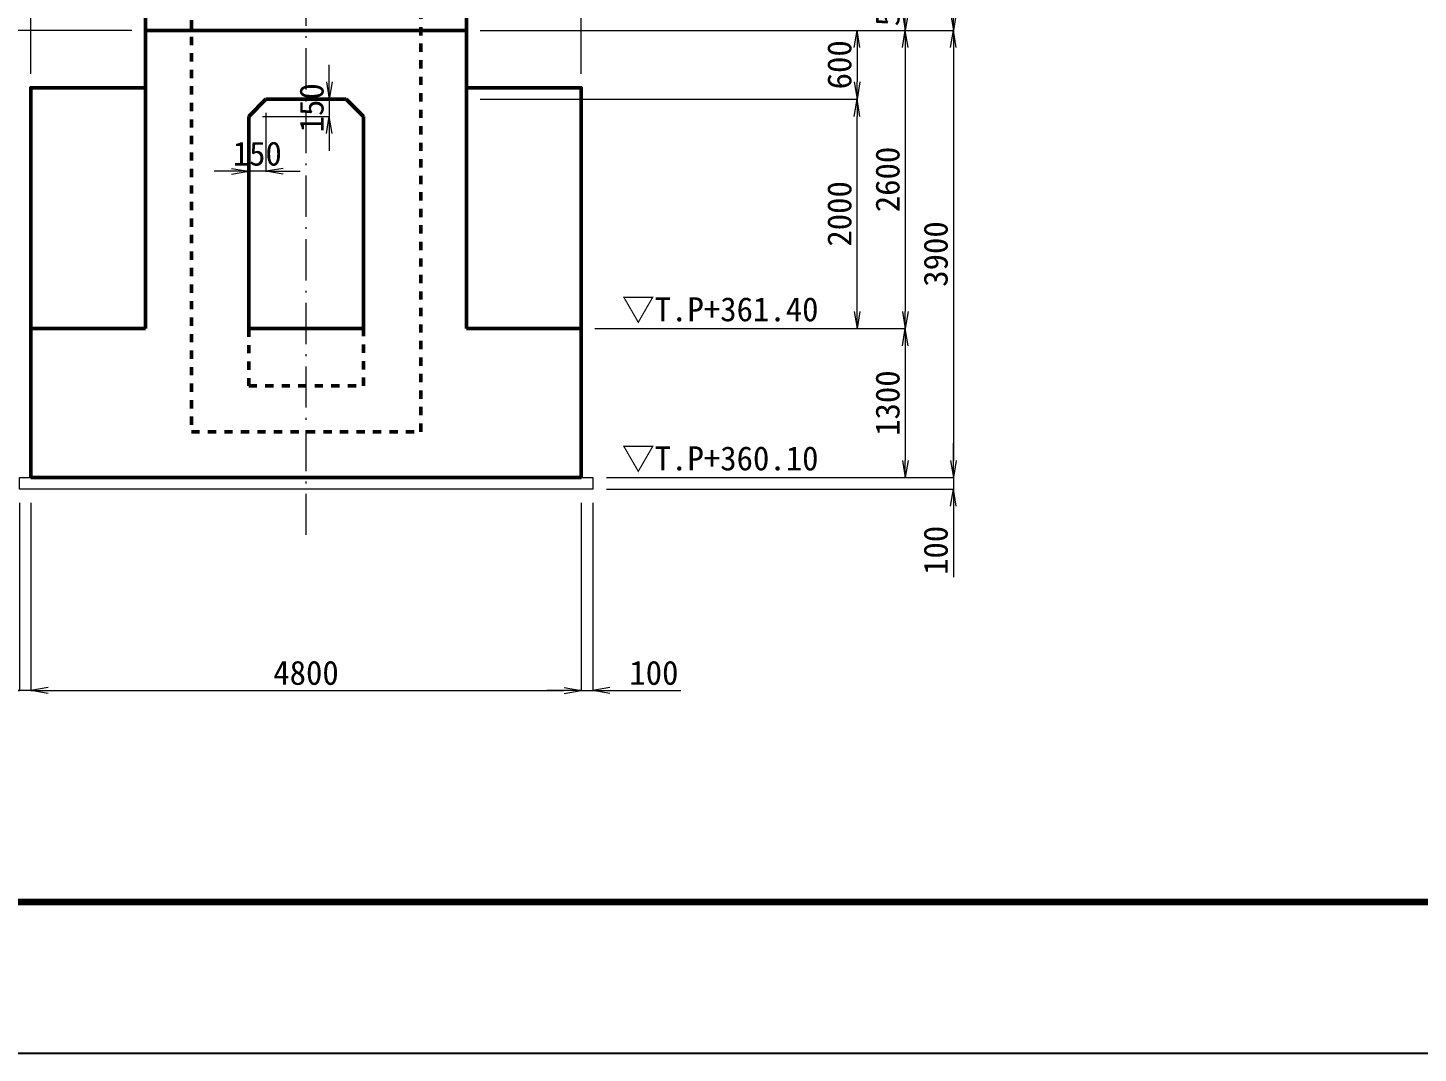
# Model space of a CAD drawing. Header units: millimetres. Extents: x 156724 to 219930, y -98905 to 17820.
# Drawn here: x 178212 to 190338, y -58362 to -49422 of the extents above; entities that cross this region are included whole.
import ezdxf
from ezdxf.enums import TextEntityAlignment as Align

# ---------------------------------------------------------------- set-up
doc = ezdxf.new("R2010")
doc.units = ezdxf.units.MM
doc.header["$LTSCALE"] = 60
doc.header["$PDSIZE"] = 300
doc.linetypes.add('SXF_一点短鎖線', pattern=[9.25, 6, -1.5, 0.25, -1.5])
doc.linetypes.add('SXF_跳び破線', pattern=[12, 6, -6])
doc.layers.get('Defpoints').update_dxf_attribs({"color": 151})
for name, color, linetype, lineweight in [('D-BMK', 2, 'SXF_一点短鎖線', 13), ('D-STR', 1, 'Continuous', 50), ('D-STR-DIM', 7, 'Continuous', 13), ('D-STR-STR7', 1, 'Continuous', 13), ('D-STR-TXT', 7, 'Continuous', 13), ('D-TTL', 2, 'Continuous', 140)]:
    doc.layers.add(name, color=color, linetype=linetype, lineweight=lineweight)
doc.styles.add('MS ゴシック', font='MS Gothic.ttf')
doc.dimstyles.new('DIM-60-F', dxfattribs={"dimscale": 60, "dimtxt": 3.5, "dimasz": 2.5, "dimexe": 0, "dimexo": 2, "dimgap": 0.8, "dimtad": 1, "dimdec": 0, "dimzin": 0, "dimdsep": 46, "dimtxsty": 'MS ゴシック', "dimblk": 'OPEN', "dimcen": 0.1, "dimaunit": 1, "dimadec": 4, "dimazin": 0, "dimtfac": 1, "dimtdec": 0, "dimtmove": 2, "dimatfit": 3, "dimldrblk": 'OPEN', "dimfxl": 1, "dimtolj": 1, "dimtzin": 0, "dimlwd": -1, "dimlwe": -1, "dimarcsym": 2})

# ---------------------------------------------------------------- blocks, each defined once
blk = doc.blocks.new('_Open')
at = {"color": 0, "linetype": 'ByBlock', "lineweight": -2}
for p, q in [((-1, 0.167), (0, 0)), ((-1, -0.167), (0, 0)), ((0, 0), (-1, 0))]:
    blk.add_line(p, q, dxfattribs=at)
blk = doc.blocks.new('*D130')
at = {"layer": 'D-STR-DIM', "color": 0, "transparency": 16777216}
for p, q in [((180841, -49894), (180841, -49744)), ((180408, -50044), (180841, -50044)), ((180841, -50044), (180841, -50194)), ((180258, -50194), (180841, -50194)), ((180841, -50344), (180841, -50494))]:
    blk.add_line(p, q, dxfattribs=at)
at = {"layer": 'Defpoints', "color": 0, "transparency": 16777216}
for p in [(180288, -50044), (180138, -50194), (180841, -50194)]:
    blk.add_point(p, dxfattribs=at)
at = {"layer": 'D-STR-DIM', "color": 0, "transparency": 16777216, "xscale": 150, "yscale": 150, "zscale": 150}
for p, rotation in [((180841, -50044), 270), ((180841, -50194), 90)]:
    blk.add_blockref('_Open', p, dxfattribs=dict(at, rotation=rotation))
at = {"layer": 'D-STR-DIM', "color": 0, "transparency": 16777216, "insert": (180688, -50119), "char_height": 210, "attachment_point": 5, "rotation": 90, "style": 'MS ゴシック'}
blk.add_mtext('\\A1;150', dxfattribs=at)
blk = doc.blocks.new('*D131')
at = {"layer": 'D-STR-DIM', "color": 0, "transparency": 16777216}
for p, q in [((180288, -50164), (180288, -50673)), ((180138, -50414), (180138, -50673)), ((179988, -50673), (179838, -50673)), ((180288, -50673), (180138, -50673)), ((180438, -50673), (180588, -50673))]:
    blk.add_line(p, q, dxfattribs=at)
at = {"layer": 'Defpoints', "color": 0, "transparency": 16777216}
for p in [(180288, -50044), (180138, -50294), (180138, -50673)]:
    blk.add_point(p, dxfattribs=at)
at = {"layer": 'D-STR-DIM', "color": 0, "transparency": 16777216, "xscale": 150, "yscale": 150, "zscale": 150}
blk.add_blockref('_Open', (180138, -50673), dxfattribs=at)
at = {"layer": 'D-STR-DIM', "color": 0, "transparency": 16777216, "xscale": 150, "yscale": 150, "zscale": 150, "rotation": 180}
blk.add_blockref('_Open', (180288, -50673), dxfattribs=at)
at = {"layer": 'D-STR-DIM', "color": 0, "transparency": 16777216, "insert": (180213, -50520), "char_height": 210, "attachment_point": 5, "style": 'MS ゴシック'}
blk.add_mtext('\\A1;150', dxfattribs=at)
blk = doc.blocks.new('*D132')
at = {"layer": 'D-STR-DIM', "color": 0, "transparency": 16777216}
for p, q in [((178238, -49824), (178238, -47523)), ((178388, -47523), (179088, -47523)), ((179238, -48824), (179238, -47523))]:
    blk.add_line(p, q, dxfattribs=at)
at = {"layer": 'Defpoints', "color": 0, "transparency": 16777216}
for p in [(179238, -47523), (179238, -48944), (178238, -49944)]:
    blk.add_point(p, dxfattribs=at)
at = {"layer": 'D-STR-DIM', "color": 0, "transparency": 16777216, "xscale": 150, "yscale": 150, "zscale": 150, "rotation": 180}
blk.add_blockref('_Open', (178238, -47523), dxfattribs=at)
at = {"layer": 'D-STR-DIM', "color": 0, "transparency": 16777216, "xscale": 150, "yscale": 150, "zscale": 150}
blk.add_blockref('_Open', (179238, -47523), dxfattribs=at)
at = {"layer": 'D-STR-DIM', "color": 0, "transparency": 16777216, "insert": (178738, -47370), "char_height": 210, "attachment_point": 5, "style": 'MS ゴシック'}
blk.add_mtext('\\A1;1000', dxfattribs=at)
blk = doc.blocks.new('*D136')
at = {"layer": 'D-STR-DIM', "color": 0, "transparency": 16777216}
for p, q in [((182038, -48824), (182038, -47523)), ((182188, -47523), (182888, -47523)), ((183038, -49824), (183038, -47523))]:
    blk.add_line(p, q, dxfattribs=at)
at = {"layer": 'Defpoints', "color": 0, "transparency": 16777216}
for p in [(183038, -47523), (182038, -48944), (183038, -49944)]:
    blk.add_point(p, dxfattribs=at)
at = {"layer": 'D-STR-DIM', "color": 0, "transparency": 16777216, "xscale": 150, "yscale": 150, "zscale": 150, "rotation": 180}
blk.add_blockref('_Open', (182038, -47523), dxfattribs=at)
at = {"layer": 'D-STR-DIM', "color": 0, "transparency": 16777216, "xscale": 150, "yscale": 150, "zscale": 150}
blk.add_blockref('_Open', (183038, -47523), dxfattribs=at)
at = {"layer": 'D-STR-DIM', "color": 0, "transparency": 16777216, "insert": (182538, -47370), "char_height": 210, "attachment_point": 5, "style": 'MS ゴシック'}
blk.add_mtext('\\A1;1000', dxfattribs=at)
blk = doc.blocks.new('*D148')
at = {"layer": 'D-STR-DIM', "color": 0, "transparency": 16777216}
for p, q in [((178238, -53564), (178238, -55200)), ((183038, -53564), (183038, -55200)), ((178388, -55200), (182888, -55200))]:
    blk.add_line(p, q, dxfattribs=at)
at = {"layer": 'Defpoints', "color": 0, "transparency": 16777216}
for p in [(178238, -53444, -323860), (183038, -53444, -323860), (183038, -55200)]:
    blk.add_point(p, dxfattribs=at)
at = {"layer": 'D-STR-DIM', "color": 0, "transparency": 16777216, "xscale": 150, "yscale": 150, "zscale": 150, "rotation": 180}
blk.add_blockref('_Open', (178238, -55200), dxfattribs=at)
at = {"layer": 'D-STR-DIM', "color": 0, "transparency": 16777216, "xscale": 150, "yscale": 150, "zscale": 150}
blk.add_blockref('_Open', (183038, -55200), dxfattribs=at)
at = {"layer": 'D-STR-DIM', "color": 0, "transparency": 16777216, "insert": (180638, -55047), "char_height": 210, "attachment_point": 5, "style": 'MS ゴシック'}
blk.add_mtext('\\A1;4800', dxfattribs=at)
blk = doc.blocks.new('*D149')
at = {"layer": 'D-STR-DIM', "color": 0, "transparency": 16777216}
for p, q in [((183038, -53564), (183038, -55200)), ((183138, -53564), (183138, -55200)), ((182888, -55200), (182738, -55200)), ((183038, -55200), (183138, -55200)), ((183288, -55200), (183906, -55200))]:
    blk.add_line(p, q, dxfattribs=at)
at = {"layer": 'Defpoints', "color": 0, "transparency": 16777216}
for p in [(183038, -53444, -323860), (183138, -53444, -323860), (183138, -55200)]:
    blk.add_point(p, dxfattribs=at)
at = {"layer": 'D-STR-DIM', "color": 0, "transparency": 16777216, "xscale": 150, "yscale": 150, "zscale": 150}
blk.add_blockref('_Open', (183038, -55200), dxfattribs=at)
at = {"layer": 'D-STR-DIM', "color": 0, "transparency": 16777216, "xscale": 150, "yscale": 150, "zscale": 150, "rotation": 180}
blk.add_blockref('_Open', (183138, -55200), dxfattribs=at)
at = {"layer": 'D-STR-DIM', "color": 0, "transparency": 16777216, "insert": (183672, -55047), "char_height": 210, "attachment_point": 5, "style": 'MS ゴシック'}
blk.add_mtext('\\A1;100', dxfattribs=at)
blk = doc.blocks.new('*D150')
at = {"layer": 'D-STR-DIM', "color": 0, "transparency": 16777216}
for p, q in [((178138, -53564), (178138, -55200)), ((178238, -53564), (178238, -55200)), ((177988, -55200), (177370, -55200)), ((178238, -55200), (178138, -55200)), ((178388, -55200), (178538, -55200))]:
    blk.add_line(p, q, dxfattribs=at)
at = {"layer": 'Defpoints', "color": 0, "transparency": 16777216}
for p in [(178138, -53444, -323860), (178238, -53444, -323860), (178138, -55200)]:
    blk.add_point(p, dxfattribs=at)
at = {"layer": 'D-STR-DIM', "color": 0, "transparency": 16777216, "xscale": 150, "yscale": 150, "zscale": 150}
blk.add_blockref('_Open', (178138, -55200), dxfattribs=at)
at = {"layer": 'D-STR-DIM', "color": 0, "transparency": 16777216, "xscale": 150, "yscale": 150, "zscale": 150, "rotation": 180}
blk.add_blockref('_Open', (178238, -55200), dxfattribs=at)
at = {"layer": 'D-STR-DIM', "color": 0, "transparency": 16777216, "insert": (177604, -55047), "char_height": 210, "attachment_point": 5, "style": 'MS ゴシック'}
blk.add_mtext('\\A1;100', dxfattribs=at)
blk = doc.blocks.new('*D154')
at = {"layer": 'D-STR-DIM', "color": 0, "transparency": 16777216}
for p, q in [((182958, -45844), (186284, -45844)), ((186284, -45994), (186284, -49294)), ((182158, -49444), (186284, -49444))]:
    blk.add_line(p, q, dxfattribs=at)
at = {"layer": 'Defpoints', "color": 0, "transparency": 16777216}
for p in [(182838, -45844), (182038, -49444), (186284, -49444)]:
    blk.add_point(p, dxfattribs=at)
at = {"layer": 'D-STR-DIM', "color": 0, "transparency": 16777216, "xscale": 150, "yscale": 150, "zscale": 150}
for p, rotation in [((186284, -45844), 90), ((186284, -49444), 270)]:
    blk.add_blockref('_Open', p, dxfattribs=dict(at, rotation=rotation))
at = {"layer": 'D-STR-DIM', "color": 0, "transparency": 16777216, "insert": (186131, -47644), "char_height": 210, "attachment_point": 5, "rotation": 90, "style": 'MS ゴシック'}
blk.add_mtext('\\A1;3600', dxfattribs=at)
blk = doc.blocks.new('*D155')
at = {"layer": 'D-STR-DIM', "color": 0, "transparency": 16777216}
for p, q in [((182158, -49444), (186284, -49444)), ((186284, -49594), (186284, -53194)), ((183258, -53344), (186284, -53344))]:
    blk.add_line(p, q, dxfattribs=at)
at = {"layer": 'Defpoints', "color": 0, "transparency": 16777216}
for p in [(182038, -49444), (183138, -53344), (186284, -53344)]:
    blk.add_point(p, dxfattribs=at)
at = {"layer": 'D-STR-DIM', "color": 0, "transparency": 16777216, "xscale": 150, "yscale": 150, "zscale": 150}
for p, rotation in [((186284, -49444), 90), ((186284, -53344), 270)]:
    blk.add_blockref('_Open', p, dxfattribs=dict(at, rotation=rotation))
at = {"layer": 'D-STR-DIM', "color": 0, "transparency": 16777216, "insert": (186131, -51394), "char_height": 210, "attachment_point": 5, "rotation": 90, "style": 'MS ゴシック'}
blk.add_mtext('\\A1;3900', dxfattribs=at)
blk = doc.blocks.new('*D156')
at = {"layer": 'D-STR-DIM', "color": 0, "transparency": 16777216}
for p, q in [((186284, -53194), (186284, -53044)), ((183258, -53344), (186284, -53344)), ((186284, -53344), (186284, -53444)), ((183258, -53444), (186284, -53444)), ((186284, -53594), (186284, -54212))]:
    blk.add_line(p, q, dxfattribs=at)
at = {"layer": 'Defpoints', "color": 0, "transparency": 16777216}
for p in [(183138, -53344), (183138, -53444), (186284, -53444)]:
    blk.add_point(p, dxfattribs=at)
at = {"layer": 'D-STR-DIM', "color": 0, "transparency": 16777216, "xscale": 150, "yscale": 150, "zscale": 150}
for p, rotation in [((186284, -53344), 270), ((186284, -53444), 90)]:
    blk.add_blockref('_Open', p, dxfattribs=dict(at, rotation=rotation))
at = {"layer": 'D-STR-DIM', "color": 0, "transparency": 16777216, "insert": (186131, -53978), "char_height": 210, "attachment_point": 5, "rotation": 90, "style": 'MS ゴシック'}
blk.add_mtext('\\A1;100', dxfattribs=at)
blk = doc.blocks.new('*D158')
at = {"layer": 'D-STR-DIM', "color": 0, "transparency": 16777216}
for p, q in [((182158, -48944), (185864, -48944)), ((185864, -49094), (185864, -49294)), ((182158, -49444), (185864, -49444))]:
    blk.add_line(p, q, dxfattribs=at)
at = {"layer": 'Defpoints', "color": 0, "transparency": 16777216}
for p in [(182038, -48944), (182038, -49444), (185864, -49444)]:
    blk.add_point(p, dxfattribs=at)
at = {"layer": 'D-STR-DIM', "color": 0, "transparency": 16777216, "xscale": 150, "yscale": 150, "zscale": 150}
for p, rotation in [((185864, -48944), 90), ((185864, -49444), 270)]:
    blk.add_blockref('_Open', p, dxfattribs=dict(at, rotation=rotation))
at = {"layer": 'D-STR-DIM', "color": 0, "transparency": 16777216, "insert": (185711, -49194), "char_height": 210, "attachment_point": 5, "rotation": 90, "style": 'MS ゴシック'}
blk.add_mtext('\\A1;500', dxfattribs=at)
blk = doc.blocks.new('*D159')
at = {"layer": 'D-STR-DIM', "color": 0, "transparency": 16777216}
for p, q in [((182158, -49444), (185444, -49444)), ((185444, -49594), (185444, -49894)), ((182158, -50044), (185444, -50044))]:
    blk.add_line(p, q, dxfattribs=at)
at = {"layer": 'Defpoints', "color": 0, "transparency": 16777216}
for p in [(182038, -49444), (182038, -50044), (185444, -50044)]:
    blk.add_point(p, dxfattribs=at)
at = {"layer": 'D-STR-DIM', "color": 0, "transparency": 16777216, "xscale": 150, "yscale": 150, "zscale": 150}
for p, rotation in [((185444, -49444), 90), ((185444, -50044), 270)]:
    blk.add_blockref('_Open', p, dxfattribs=dict(at, rotation=rotation))
at = {"layer": 'D-STR-DIM', "color": 0, "transparency": 16777216, "insert": (185291, -49744), "char_height": 210, "attachment_point": 5, "rotation": 90, "style": 'MS ゴシック'}
blk.add_mtext('\\A1;600', dxfattribs=at)
blk = doc.blocks.new('*D160')
at = {"layer": 'D-STR-DIM', "color": 0, "transparency": 16777216}
for p, q in [((182158, -50044), (185444, -50044)), ((185444, -51894), (185444, -50194)), ((183158, -52044), (185444, -52044))]:
    blk.add_line(p, q, dxfattribs=at)
at = {"layer": 'Defpoints', "color": 0, "transparency": 16777216}
for p in [(182038, -50044), (185444, -50044), (183038, -52044)]:
    blk.add_point(p, dxfattribs=at)
at = {"layer": 'D-STR-DIM', "color": 0, "transparency": 16777216, "xscale": 150, "yscale": 150, "zscale": 150}
for p, rotation in [((185444, -50044), 90), ((185444, -52044), 270)]:
    blk.add_blockref('_Open', p, dxfattribs=dict(at, rotation=rotation))
at = {"layer": 'D-STR-DIM', "color": 0, "transparency": 16777216, "insert": (185291, -51044), "char_height": 210, "attachment_point": 5, "rotation": 90, "style": 'MS ゴシック'}
blk.add_mtext('\\A1;2000', dxfattribs=at)
blk = doc.blocks.new('*D161')
at = {"layer": 'D-STR-DIM', "color": 0, "transparency": 16777216}
for p, q in [((182158, -49444), (185864, -49444)), ((185864, -49594), (185864, -51894)), ((183158, -52044), (185864, -52044))]:
    blk.add_line(p, q, dxfattribs=at)
at = {"layer": 'Defpoints', "color": 0, "transparency": 16777216}
for p in [(182038, -49444), (183038, -52044), (185864, -52044)]:
    blk.add_point(p, dxfattribs=at)
at = {"layer": 'D-STR-DIM', "color": 0, "transparency": 16777216, "xscale": 150, "yscale": 150, "zscale": 150}
for p, rotation in [((185864, -49444), 90), ((185864, -52044), 270)]:
    blk.add_blockref('_Open', p, dxfattribs=dict(at, rotation=rotation))
at = {"layer": 'D-STR-DIM', "color": 0, "transparency": 16777216, "insert": (185711, -50744), "char_height": 210, "attachment_point": 5, "rotation": 90, "style": 'MS ゴシック'}
blk.add_mtext('\\A1;2600', dxfattribs=at)
blk = doc.blocks.new('*D162')
at = {"layer": 'D-STR-DIM', "color": 0, "transparency": 16777216}
for p, q in [((183158, -52044), (185864, -52044)), ((185864, -52194), (185864, -53194)), ((183258, -53344), (185864, -53344))]:
    blk.add_line(p, q, dxfattribs=at)
at = {"layer": 'Defpoints', "color": 0, "transparency": 16777216}
for p in [(183038, -52044), (183138, -53344), (185864, -53344)]:
    blk.add_point(p, dxfattribs=at)
at = {"layer": 'D-STR-DIM', "color": 0, "transparency": 16777216, "xscale": 150, "yscale": 150, "zscale": 150}
for p, rotation in [((185864, -52044), 90), ((185864, -53344), 270)]:
    blk.add_blockref('_Open', p, dxfattribs=dict(at, rotation=rotation))
at = {"layer": 'D-STR-DIM', "color": 0, "transparency": 16777216, "insert": (185711, -52694), "char_height": 210, "attachment_point": 5, "rotation": 90, "style": 'MS ゴシック'}
blk.add_mtext('\\A1;1300', dxfattribs=at)
blk = doc.blocks.new('*D35')
at = {"layer": 'D-STR-DIM', "color": 0, "transparency": 16777216}
for p, q in [((179118, -49444), (175804, -49444)), ((175804, -49794), (175804, -49594)), ((178118, -49944), (175804, -49944))]:
    blk.add_line(p, q, dxfattribs=at)
at = {"layer": 'Defpoints', "color": 0, "transparency": 16777216}
for p in [(175804, -49444), (179238, -49444), (178238, -49944)]:
    blk.add_point(p, dxfattribs=at)
at = {"layer": 'D-STR-DIM', "color": 0, "transparency": 16777216, "xscale": 150, "yscale": 150, "zscale": 150}
for p, rotation in [((175804, -49444), 90), ((175804, -49944), 270)]:
    blk.add_blockref('_Open', p, dxfattribs=dict(at, rotation=rotation))
at = {"layer": 'D-STR-DIM', "color": 0, "transparency": 16777216, "insert": (175651, -49694), "char_height": 210, "attachment_point": 5, "rotation": 90, "style": 'MS ゴシック'}
blk.add_mtext('\\A1;500', dxfattribs=at)
blk = doc.blocks.new('*D36')
at = {"layer": 'D-STR-DIM', "color": 0, "transparency": 16777216}
for p, q in [((178118, -49944), (175804, -49944)), ((175804, -50094), (175804, -51894)), ((178118, -52044), (175804, -52044))]:
    blk.add_line(p, q, dxfattribs=at)
at = {"layer": 'Defpoints', "color": 0, "transparency": 16777216}
for p in [(178238, -49944), (175804, -52044), (178238, -52044)]:
    blk.add_point(p, dxfattribs=at)
at = {"layer": 'D-STR-DIM', "color": 0, "transparency": 16777216, "xscale": 150, "yscale": 150, "zscale": 150}
for p, rotation in [((175804, -49944), 90), ((175804, -52044), 270)]:
    blk.add_blockref('_Open', p, dxfattribs=dict(at, rotation=rotation))
at = {"layer": 'D-STR-DIM', "color": 0, "transparency": 16777216, "insert": (175651, -50994), "char_height": 210, "attachment_point": 5, "rotation": 90, "style": 'MS ゴシック'}
blk.add_mtext('\\A1;2100', dxfattribs=at)
blk = doc.blocks.new('*D37')
at = {"layer": 'D-STR-DIM', "color": 0, "transparency": 16777216}
for p, q in [((178118, -52044), (175804, -52044)), ((175804, -52194), (175804, -53194)), ((178018, -53344), (175804, -53344))]:
    blk.add_line(p, q, dxfattribs=at)
at = {"layer": 'Defpoints', "color": 0, "transparency": 16777216}
for p in [(178238, -52044), (175804, -53344), (178138, -53344)]:
    blk.add_point(p, dxfattribs=at)
at = {"layer": 'D-STR-DIM', "color": 0, "transparency": 16777216, "xscale": 150, "yscale": 150, "zscale": 150}
for p, rotation in [((175804, -52044), 90), ((175804, -53344), 270)]:
    blk.add_blockref('_Open', p, dxfattribs=dict(at, rotation=rotation))
at = {"layer": 'D-STR-DIM', "color": 0, "transparency": 16777216, "insert": (175651, -52694), "char_height": 210, "attachment_point": 5, "rotation": 90, "style": 'MS ゴシック'}
blk.add_mtext('\\A1;1300', dxfattribs=at)
blk = doc.blocks.new('*D38')
at = {"layer": 'D-STR-DIM', "color": 0, "transparency": 16777216}
for p, q in [((179118, -49444), (175384, -49444)), ((175384, -49594), (175384, -53194)), ((178018, -53344), (175384, -53344))]:
    blk.add_line(p, q, dxfattribs=at)
at = {"layer": 'Defpoints', "color": 0, "transparency": 16777216}
for p in [(179238, -49444), (175384, -53344), (178138, -53344)]:
    blk.add_point(p, dxfattribs=at)
at = {"layer": 'D-STR-DIM', "color": 0, "transparency": 16777216, "xscale": 150, "yscale": 150, "zscale": 150}
for p, rotation in [((175384, -49444), 90), ((175384, -53344), 270)]:
    blk.add_blockref('_Open', p, dxfattribs=dict(at, rotation=rotation))
at = {"layer": 'D-STR-DIM', "color": 0, "transparency": 16777216, "insert": (175231, -51394), "char_height": 210, "attachment_point": 5, "rotation": 90, "style": 'MS ゴシック'}
blk.add_mtext('\\A1;3900', dxfattribs=at)
blk = doc.blocks.new('*D39')
at = {"layer": 'D-STR-DIM', "color": 0, "transparency": 16777216}
for p, q in [((178318, -45844), (175384, -45844)), ((175384, -49294), (175384, -45994)), ((179118, -49444), (175384, -49444))]:
    blk.add_line(p, q, dxfattribs=at)
at = {"layer": 'Defpoints', "color": 0, "transparency": 16777216}
for p in [(175384, -45844), (178438, -45844), (179238, -49444)]:
    blk.add_point(p, dxfattribs=at)
at = {"layer": 'D-STR-DIM', "color": 0, "transparency": 16777216, "xscale": 150, "yscale": 150, "zscale": 150}
for p, rotation in [((175384, -45844), 90), ((175384, -49444), 270)]:
    blk.add_blockref('_Open', p, dxfattribs=dict(at, rotation=rotation))
at = {"layer": 'D-STR-DIM', "color": 0, "transparency": 16777216, "insert": (175231, -47644), "char_height": 210, "attachment_point": 5, "rotation": 90, "style": 'MS ゴシック'}
blk.add_mtext('\\A1;3600', dxfattribs=at)
blk = doc.blocks.new('*D41')
at = {"layer": 'D-STR-DIM', "color": 0, "transparency": 16777216}
for p, q in [((178318, -45144), (174964, -45144)), ((174964, -45294), (174964, -53194)), ((178018, -53344), (174964, -53344))]:
    blk.add_line(p, q, dxfattribs=at)
at = {"layer": 'Defpoints', "color": 0, "transparency": 16777216}
for p in [(178438, -45144), (174964, -53344), (178138, -53344)]:
    blk.add_point(p, dxfattribs=at)
at = {"layer": 'D-STR-DIM', "color": 0, "transparency": 16777216, "xscale": 150, "yscale": 150, "zscale": 150}
for p, rotation in [((174964, -45144), 90), ((174964, -53344), 270)]:
    blk.add_blockref('_Open', p, dxfattribs=dict(at, rotation=rotation))
at = {"layer": 'D-STR-DIM', "color": 0, "transparency": 16777216, "insert": (174811, -49244), "char_height": 210, "attachment_point": 5, "rotation": 90, "style": 'MS ゴシック'}
blk.add_mtext('\\A1;8200', dxfattribs=at)

msp = doc.modelspace()

# ---------------------------------------------------------------- linework, layer by layer
at = {"layer": 'D-BMK'}
msp.add_line((180638, -53843.7), (180638, -44780.2), dxfattribs=at)
at = {"layer": 'D-STR'}
for p, q in [((179238, -48943.7), (179238, -49443.7)), ((182038, -48943.7), (182038, -49443.7)), ((179238, -52043.7), (179238, -49443.7)), ((182038, -49443.7), (179238, -49443.7)), ((182038, -52043.7), (182038, -49443.7)), ((180138, -50193.7), (180288, -50043.7)), ((180288, -50043.7), (180988, -50043.7)), ((180988, -50043.7), (181138, -50193.7)), ((180138, -52043.7), (180138, -50193.7)), ((181138, -52043.7), (181138, -50193.7)), ((178238, -52043.7), (179238, -52043.7)), ((178238, -53343.7), (178238, -52043.7)), ((180138, -52043.7), (181138, -52043.7)), ((182038, -52043.7), (183038, -52043.7)), ((183038, -53343.7), (183038, -52043.7)), ((178238, -53343.7), (183038, -53343.7))]:
    msp.add_line(p, q, dxfattribs=at)
at = {"layer": 'D-STR', "linetype": 'SXF_跳び破線', "ltscale": 0.2}
for points in [[(180138, -45843.7), (179638, -46043.7), (179638, -52943.7), (181638, -52943.7), (181638, -46043.7), (181138, -45843.7)], [(180138, -52043.7), (180138, -52543.7), (181138, -52543.7), (181138, -52043.7)]]:
    msp.add_lwpolyline(points, dxfattribs=at)
at = {"layer": 'D-STR'}
for points in [[(178238, -52043.7), (178238, -49943.7), (179238, -49943.7)], [(183038, -52043.7), (183038, -49943.7), (182038, -49943.7)]]:
    msp.add_lwpolyline(points, dxfattribs=at)
at = {"layer": 'D-STR-STR7'}
msp.add_lwpolyline([(183038, -53343.7), (183138, -53343.7), (183138, -53443.7), (178138, -53443.7), (178138, -53343.7), (178238, -53343.7)], dxfattribs=at)
at = {"layer": 'D-TTL'}
msp.add_lwpolyline([(170699.5, -24042.3), (170699.5, -57042.3), (218699.5, -57042.3), (218699.5, -24042.3)], close=True, dxfattribs=at)
at = {"layer": 'Defpoints', "color": 1}
msp.add_lwpolyline([(169469.5, -22722.3), (169469.5, -58362.3), (219929.5, -58362.3), (219929.5, -22722.3)], close=True, dxfattribs=at)

# ---------------------------------------------------------------- texts
at = {"layer": 'D-STR-TXT', "style": 'MS ゴシック'}
for s, p in [('▽T.P+361.40', (184250.1, -52043.7)), ('▽T.P+360.10', (184250.1, -53343.7))]:
    msp.add_text(s, height=210, dxfattribs=at).set_placement(p, align=Align.BOTTOM_CENTER)

# ---------------------------------------------------------------- dimensions: what is measured, and where the dimension line sits
at = {"layer": 'D-STR-DIM'}
for base, p1, p2, picture, middle in [((174964.4, -53343.7), (178438.1, -45143.7), (178138, -53343.7), '*D41', (174811.4, -49243.7)), ((175384.4, -45843.7), (179238, -49443.7), (178438.1, -45843.7), '*D39', (175231.4, -47643.7)), ((186284.3, -49443.7), (182838, -45843.7), (182038, -49443.7), '*D154', (186131.3, -47643.7)), ((185864.3, -49443.7), (182038, -48943.7), (182038, -49443.7), '*D158', (185711.3, -49193.7)), ((175384.3, -53343.7), (179238, -49443.7), (178138, -53343.7), '*D38', (175231.3, -51393.7)), ((175804.3, -49443.7), (178238, -49943.7), (179238, -49443.7), '*D35', (175651.3, -49693.7)), ((186284.3, -53343.7), (182038, -49443.7), (183138, -53343.7), '*D155', (186131.3, -51393.7)), ((185444.3, -50043.7), (182038, -49443.7), (182038, -50043.7), '*D159', (185291.3, -49743.7)), ((185864.3, -52043.7), (182038, -49443.7), (183038, -52043.7), '*D161', (185711.3, -50743.7)), ((175804.3, -52043.7), (178238, -49943.7), (178238, -52043.7), '*D36', (175651.3, -50993.7)), ((185444.3, -50043.7), (183038, -52043.7), (182038, -50043.7), '*D160', (185291.3, -51043.7)), ((175804.3, -53343.7), (178238, -52043.7), (178138, -53343.7), '*D37', (175651.3, -52693.7)), ((185864.3, -53343.7), (183038, -52043.7), (183138, -53343.7), '*D162', (185711.3, -52693.7))]:
    dim = msp.add_linear_dim(base=base, p1=p1, p2=p2, angle=90, dimstyle='DIM-60-F', dxfattribs=at)
    dim.commit()
    dim.dimension.update_dxf_attribs({"geometry": picture, "text_midpoint": middle})
for base, p1, p2, picture, middle in [((179238, -47523.4), (178238, -49943.7), (179238, -48943.7), '*D132', (178738, -47370.4)), ((183038, -47523.4), (182038, -48943.7), (183038, -49943.7), '*D136', (182538, -47370.4)), ((183038, -55200.5, 323860), (178238, -53443.7), (183038, -53443.7), '*D148', (180638, -55047.5, 323860))]:
    dim = msp.add_linear_dim(base=base, p1=p1, p2=p2, dimstyle='DIM-60-F', dxfattribs=at)
    dim.commit()
    dim.dimension.update_dxf_attribs({"geometry": picture, "text_midpoint": middle})
dim = msp.add_linear_dim(base=(180841.4, -50193.7), p1=(180288, -50043.7), p2=(180138, -50193.7), angle=90, dimstyle='DIM-60-F', override={"dimtix": 1}, dxfattribs=at)
dim.commit()
dim.dimension.update_dxf_attribs({"geometry": '*D130', "text_midpoint": (180688.4, -50118.7)})
dim = msp.add_linear_dim(base=(180138, -50672.8), p1=(180288, -50043.7), p2=(180138, -50293.7), dimstyle='DIM-60-F', override={"dimtix": 1}, dxfattribs=at)
dim.commit()
dim.dimension.update_dxf_attribs({"geometry": '*D131', "text_midpoint": (180213, -50519.8)})
dim = msp.add_linear_dim(base=(186284.3, -53443.7), p1=(183138, -53343.7), p2=(183138, -53443.7), angle=90, dimstyle='DIM-60-F', override={"dimtmove": 0}, dxfattribs=at)
dim.commit()
dim.dimension.update_dxf_attribs({"geometry": '*D156', "text_midpoint": (186284.3, -53977.7), "dimtype": 160})
for base, p1, p2, picture, middle in [((178138, -55200.5, 323860), (178238, -53443.7), (178138, -53443.7), '*D150', (177604, -55200.5, 323860)), ((183138, -55200.5, 323860), (183038, -53443.7), (183138, -53443.7), '*D149', (183672, -55200.5, 323860))]:
    dim = msp.add_linear_dim(base=base, p1=p1, p2=p2, dimstyle='DIM-60-F', override={"dimtmove": 0}, dxfattribs=at)
    dim.commit()
    dim.dimension.update_dxf_attribs({"geometry": picture, "text_midpoint": middle, "dimtype": 160})

doc.saveas('drawing.dxf')
